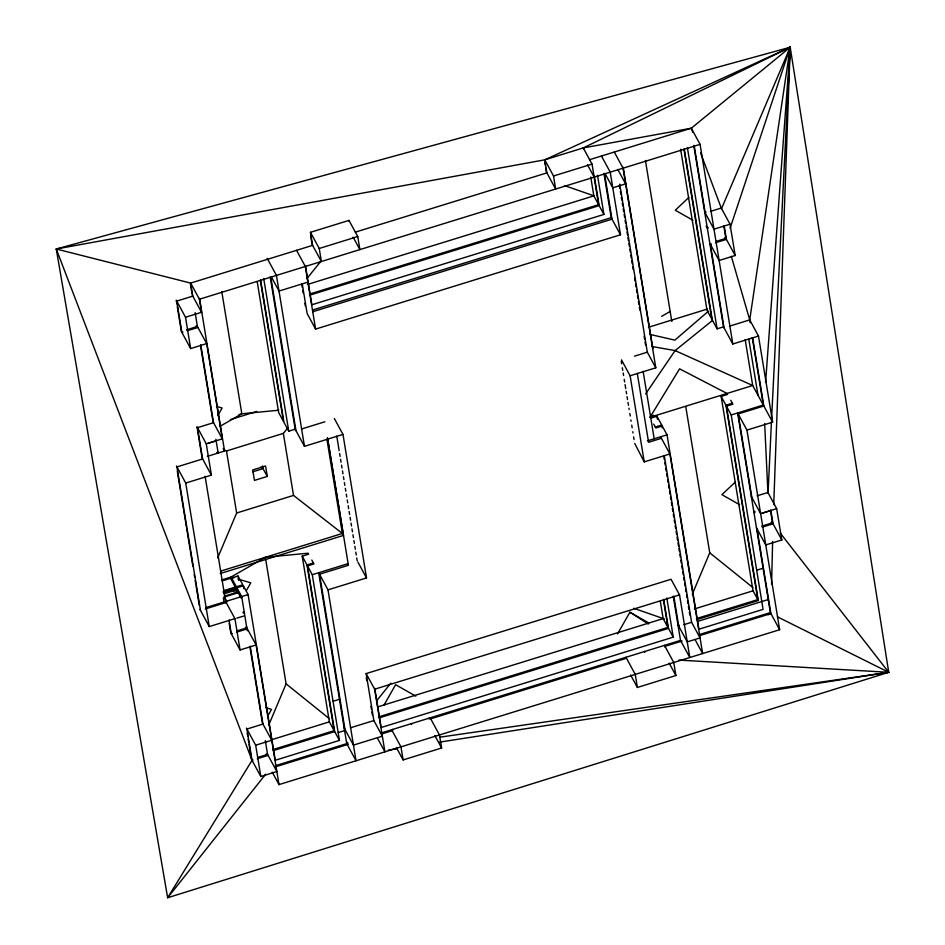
<?xml version="1.0" encoding="UTF-8"?>
<svg xmlns="http://www.w3.org/2000/svg" width="945" height="945" viewBox="0 0 945 945"><rect width="100%" height="100%" fill="white"/><g stroke="black" fill="none" stroke-linecap="round" stroke-linejoin="round"><path stroke-width="1.42" d="M771.604 584.14L772.62 541.461M773.731 504.618L790.209 47.25L56.275 249.007L167.643 897.75L888.725 672.308L790.209 47.25L544.757 159.835L56.275 249.007L252.043 760.359L260.82 776.518L276.861 771.545L267.565 754.429L265.309 740.632M768.049 493.361L771.451 421.718M771.592 418.777L790.209 47.25L583.266 147.928L544.757 159.835L546.895 172.888L355.308 232.151M765.568 382.489L790.209 47.25L691.315 128.213L589.42 159.729M750.188 322.765L749.728 319.894L790.209 47.25L721.413 208.928M730.107 228.229L790.209 47.25M268.663 725.252L286.099 683.861L265.592 558.755M692.307 594.204L709.742 552.813L685.751 406.515M217.693 557.869L236.652 513.005L226.481 450.978L223.87 449.631M217.74 415.646L222.11 407.98L216.488 406.326M246.409 590.471L250.779 582.817L238.116 579.096M267.896 715.767L271.534 709.376L265.899 707.722M383.977 705.124L395.624 684.7L415.788 696.158M617.534 633.918L629.913 612.23L648.813 622.968M272.254 772.171L278.999 784.598L779.66 629.724L770.364 612.596L737.632 412.977L746.94 430.105L772.608 422.155L752.704 385.513L650.006 417.277L679.573 368.845L727.036 393.451L727.567 394.431L721.141 396.416L753.023 590.814L757.795 599.602L696.394 618.597M250.189 646.156L262.958 724.083L246.917 729.056L252.043 760.359L167.643 897.75L265.651 774.215M645.624 393.923L675.108 350.595L712.518 320.426M306.771 278.74L320.603 261.588M376.996 700.328L390.828 683.188M226.481 450.978L283.346 433.389L288.024 427.672M688.87 197.434L675.285 210.227L692.921 220.256M735.505 481.867L721.921 494.66L739.557 504.689M708.573 311.082L674.872 340.141L649.817 334.376M219.783 426.455L241.814 413.78L278.74 410.236M661.595 316.374L670.159 311.437M650.006 417.277L653.68 415.162M768.202 614.77L770.896 613.577L756.992 528.763M56.275 249.007L190.654 283.087L312.606 245.357L310.468 232.316L348.988 220.398L357.753 236.545L359.891 249.598L353.146 237.171M310.468 232.316L319.245 248.464L357.753 236.545M544.757 159.835L553.522 175.994L592.031 164.076L594.181 177.128L587.436 164.702M182.952 332.073L181.877 332.404L176.75 301.089L192.792 296.128L190.654 283.087L199.419 299.234L700.08 144.361L732.812 343.992L758.492 336.042L772.608 422.155M176.219 300.12L185.515 317.248L201.557 312.275L199.419 299.234M307.905 282.13L279.011 291.06L271.191 276.649M307.409 284.48L593.85 195.875L598.622 204.663L309.369 294.143M197.257 325.6L196.182 325.93L196.324 326.805M186.59 329.805L197.399 326.474L206.695 343.59L222.311 438.846L206.27 443.807L196.962 426.679M187.122 330.785L197.93 327.442M309.901 295.112L599.142 205.644L603.914 214.432L311.862 304.774L305.448 265.628M312.984 309.901L611.191 217.657L620.487 234.785L315.595 329.096L307.125 313.48L302.223 283.594M179.089 317.65L181.345 331.435L190.654 348.563L206.695 343.59M312.736 311.744L612.006 219.169L604.54 173.62M705.761 211.715L704.686 212.046L713.995 229.174L730.036 224.201L735.175 255.516L719.121 260.489L709.825 243.361M704.828 212.909L705.903 212.578M710.463 211.397L721.271 208.054L730.036 224.201M708.396 227.804L707.332 228.135L706.187 226.02M725.725 237.526L724.661 237.857L724.803 238.731M716.464 241.306L725.878 238.388L735.175 255.516M711.42 243.999L710.356 244.33L724.047 327.832M715.601 242.711L726.398 239.368L724.142 225.583M239.026 414.642L241.814 413.78L221.78 291.58M230.438 419.58L256.721 411.453M208.124 443.335L215.082 441.185M218 452.159L216.937 452.49L217.078 453.364M207.345 456.376L224.567 451.048L199.549 298.419M260.631 279.956L283.984 422.403L288.757 431.192L295.171 429.207L304.467 446.323L342.988 434.416L366.518 577.938L327.998 589.845L318.701 572.729L346.732 743.644L356.029 760.772L327.998 589.845M301.49 429.006L324.879 421.777M648.494 327.265L707.309 309.074M176.431 465.932L185.728 483.06L211.397 475.122L206.27 443.807M252.764 471.803L263.041 468.625L267.281 476.434L254.441 480.403L252.728 469.96L265.569 465.991L267.281 476.434M684.263 148.861L712.329 320.06L717.101 328.848L723.516 326.864L732.812 343.992M729.457 326.167L749.728 319.894L758.492 336.042M634.473 356.17L647.313 352.19L655.795 367.818L630.114 375.756L621.479 359.856M236.652 513.005L293.517 495.416L342.373 533.476L343.437 535.437L220.268 573.532M650.538 418.257L656.964 416.272L661.724 425.049L662.209 427.955M655.31 427.034L661.724 425.049M721.141 396.416L725.914 405.192L732.34 403.208M696.926 619.577L758.327 600.583L726.445 406.173L732.871 404.188L730.745 400.278M220.587 571.146L342.373 533.476L326.923 439.248M647.408 440.89L667.028 434.818L698.91 629.216L763.087 609.371L731.217 414.961L726.445 406.173M731.217 414.961L763.312 405.027L752.255 337.578M661.429 438.303L648.589 442.284L637.296 373.393M221.721 579.923L231.076 577.029L265.356 557.302L308.105 553.203L308.637 554.172L302.211 556.156L329.38 721.862L334.152 730.65L272.762 749.645M222.193 580.915L238.034 576.013L242.794 584.801L236.38 586.786L236.522 587.66L235.447 587.991L238.105 592.869L235.659 587.766L223.15 591.641M224.189 590.566L235.305 587.117L235.919 590.861M302.211 556.156L306.983 564.945L313.409 562.96M224.331 591.428L231.277 589.278M311.815 560.031L313.929 563.941L307.515 565.925L312.287 574.714L339.456 740.407L275.267 760.264L248.098 594.57L243.326 585.782L236.911 587.766L237.053 588.629M634.721 443.441L644.23 461.869L669.91 453.931L702.643 653.55L695.225 639.883M223.292 592.515L236.876 588.31M224 593.814L236.51 589.94L236.959 592.68M224.048 596.307L237.963 591.995M224.993 597.594L223.386 598.09L224.024 602.012M206.152 607.541L248.098 594.57M312.287 574.714L347.595 563.787M241.825 597.417L240.751 597.748L238.317 592.657L224.402 596.957L226.705 601.185L226.847 602.048L225.772 602.378L205.112 476.339M205.301 608.946L226.162 602.485L226.304 603.359M244.176 611.769L243.101 612.1L243.243 612.974L244.318 612.643M199.962 609.454L209.258 626.582L234.927 618.644L240.065 649.959L256.119 644.986L278.999 784.598M236.793 618.172L243.751 616.022M246.669 626.996L245.605 627.326L245.747 628.201M237.396 630.776L246.81 627.87L256.119 644.986M229.033 620.014L231.301 633.8L232.364 633.469M236.534 632.181L247.342 628.838M757.099 495.83L767.907 492.487L764.67 423.596M753.826 511.706L754.89 511.375M753.968 512.568L755.031 512.237M756.461 527.794L765.757 544.922L781.81 539.949L776.672 508.646L760.63 513.607L751.322 496.479M762.485 513.135L769.443 510.985M772.36 521.959L771.297 522.29L771.439 523.164M761.705 526.176L772.514 522.833L781.81 539.949M762.237 527.145L773.034 523.802L770.777 510.016M344.157 727.993L353.465 745.109L382.347 736.179L373.866 720.562L366.164 673.584L671.056 579.273L679.538 594.901L689.803 657.519L680.506 640.403L673.265 596.271M333.042 701.273L339.456 699.288M756.673 570.225L763.087 568.24M366.164 673.584L374.645 689.212L679.538 594.901M272.172 739.557L329.38 721.862M378.13 706.789L663.154 618.621L667.926 627.397L378.685 716.877M694.41 608.946L753.023 590.814M246.385 728.075L255.682 745.203L271.735 740.242L262.426 723.114L249.893 646.628M273.282 750.614L334.684 731.631L339.456 740.407M379.217 717.846L668.458 628.378L673.23 637.166L381.178 727.508L374.763 688.362M678.085 625.614L679.148 625.283M267.423 753.555L266.348 753.886L266.49 754.76M350.477 727.792L373.866 720.562M683.885 624.657L691.598 622.282L700.068 637.899L687.239 641.868L677.931 624.739M258.15 757.335L267.565 754.429M338.168 732.588L344.594 730.603M697.623 621.397L768.226 599.555M252.043 760.359L253.118 760.028M257.288 758.74L268.096 755.398M346.591 742.77L347.654 742.439M275.302 765.733L347.795 743.313M380.965 733.06L680.506 640.403M698.946 634.697L770.364 612.596M275.834 766.714L348.327 744.294M381.496 734.029L392.187 730.721M430.707 718.814L626.476 658.252M682.101 641.041L664.985 646.333L665.126 647.207M699.477 635.666L770.896 613.577M396.357 747.495L403.102 759.922L441.61 748.003L439.472 734.962L430.176 717.834L430.318 718.708M630.634 675.025L637.379 687.452L675.899 675.533L673.761 662.492L664.453 645.364L664.595 646.226M583.408 148.79L583.266 147.928L691.315 128.213L700.08 144.361M388.383 750.082L397.136 748.723M439.449 742.144L888.725 672.308L780.263 533.086M439.543 737.23L888.725 672.308L777.44 616.837M678.864 660.071L888.725 672.308M652.026 346.508L675.108 350.595L752.704 385.513L745.18 339.586M233.899 577.856L231.076 577.029L241.684 596.555L247.283 630.752M564.46 185.563L593.637 195.721M633.764 608.297L664.347 618.94M629.913 612.23L648.388 624.007M260.82 467.078L263.041 468.625L262.604 466.015M709.742 552.813L752.941 587.589M286.099 683.861L329.309 718.637M614.285 152.039L623.062 168.186L655.795 367.818M617.794 169.427L625.625 183.85L612.785 187.819L604.965 173.396M601.457 156.008L610.222 172.155L620.487 234.785M583.266 147.928L592.031 164.076M767.907 492.487L776.672 508.646M667.028 434.818L662.256 426.03L655.842 428.014L653.716 424.116M660.614 436.803L669.91 453.931M669.154 663.106L675.899 675.533M296.565 250.319L305.329 266.466L315.595 329.096M267.151 258.28L276.448 275.408L304.467 446.323M334.353 418.517L342.988 434.416M357.883 562.039L366.518 577.938M434.865 735.588L441.61 748.003M192.26 295.159L201.557 312.275M391.655 729.741L400.963 746.869L403.102 759.922M213.015 421.718L222.311 438.846M223.209 448.532L224.567 451.048M377.492 738.175L384.91 751.842L374.645 689.212M211.397 475.122L202.1 457.994L199.844 444.209M230.545 578.328L235.305 587.117M225.631 601.516L234.927 618.644M231.301 633.8L240.065 649.959M691.315 128.213L692.862 132.347M700.611 152.995L721.271 208.054M731.312 256.319L749.728 319.894M752.775 338.558L763.843 406.007L738.163 413.945L751.854 497.46M748.83 339.302L758.008 395.27M723.846 226.044L725.878 238.388M770.482 510.477L772.514 522.833M746.94 430.105L779.66 629.724M694.15 145.459L705.218 213.015M693.854 145.92L723.516 326.864M687.369 147.503L717.101 328.848M683.967 149.345L711.798 319.079L707.025 310.303L680.624 149.263M725.914 405.192L757.795 599.602M645.423 160.532L671.812 321.489M623.18 167.348L652.912 348.705M619.755 184.157L647.313 352.19M664.276 455.691L691.598 622.282M619.412 185.551L619.896 188.445M620.369 191.339L620.841 194.245M621.314 197.139L621.786 200.033M622.271 202.939L622.743 205.833M623.216 208.727L623.688 211.621M624.161 214.527L624.645 217.421M625.117 220.315L625.59 223.209M626.062 226.115L626.547 229.009M627.019 231.903L627.492 234.797M627.964 237.703L628.437 240.597M628.921 243.491L629.394 246.385M629.866 249.291L630.339 252.185M630.811 255.079L631.295 257.973M631.768 260.879L632.24 263.773M632.713 266.667L633.185 269.573M634.615 278.255L635.087 281.161M635.572 284.055L636.044 286.949M636.517 289.843L636.989 292.749M637.462 295.643L637.946 298.537M638.418 301.431L638.891 304.337M639.363 307.231L639.836 310.125M644.112 336.207L644.596 339.101M645.069 341.995L645.541 344.89M663.886 456.801L664.359 459.66M664.831 462.518L665.292 465.377M665.764 468.236L666.237 471.094M666.697 473.953L667.17 476.812M667.643 479.67L668.103 482.529M668.576 485.387L669.048 488.246M669.509 491.105L669.981 493.963M670.454 496.822L670.926 499.704M671.399 502.586L671.871 505.469M672.344 508.351L672.816 511.233M673.289 514.115L673.761 516.998M674.234 519.88L674.706 522.762M675.179 525.644L675.651 528.527M676.124 531.409L676.596 534.291M677.069 537.173L677.541 540.056M678.014 542.938L678.486 545.82M678.959 548.702L679.431 551.585M679.904 554.467L680.376 557.349M680.849 560.231L681.321 563.114M681.794 565.996L682.266 568.878M682.739 571.76L683.211 574.643M683.684 577.537L684.156 580.419M684.629 583.301L685.101 586.183M685.574 589.066L686.046 591.948M686.519 594.83L686.991 597.712M687.464 600.595L687.936 603.477M688.409 606.359L688.881 609.241M689.354 612.124L689.826 615.006M656.964 416.272L657.436 419.167M643.132 371.326L654.188 438.787M673.856 596.354L678.758 626.251M603.961 173.537L611.191 217.657M597.5 175.286L603.914 214.432M666.816 598.02L673.23 637.166M630.114 375.756L644.23 461.869M594.393 176.644L599.142 205.644M663.709 599.39L668.458 628.378M593.862 175.675L598.622 204.663M663.414 599.862L667.926 627.397M621.243 361.238L621.668 363.849M622.318 367.759L622.743 370.369M623.168 372.968L623.594 375.543M624.22 379.406L624.645 381.981M625.07 384.603L625.732 388.572M626.157 391.218L626.594 393.852M627.043 396.616L627.515 399.511M628 402.416L628.472 405.31M628.945 408.205L629.157 409.516M629.807 413.426L630.232 416.036M630.87 419.958L631.083 421.257M631.732 425.167L632.158 427.778M632.796 431.7L633.008 432.999M633.658 436.909L634.083 439.519M590.755 177.034L593.85 195.875M660.307 601.221L663.154 618.621M644.667 651.483L644.809 652.357M553.522 175.994L555.66 189.035L546.364 171.907L545.761 168.21M637.379 687.452L635.241 674.399L625.944 657.271L626.086 658.145M544.828 162.564L545.3 165.387M348.988 220.398L349.13 221.272M429.101 718.165L429.243 719.039M411.453 723.622L411.595 724.496M319.245 248.464L321.383 261.505L312.074 244.377L310.551 235.033M392.73 729.41L392.872 730.284M336.774 436.129L339.149 450.635M339.633 453.529L340.106 456.435M340.578 459.329L341.05 462.235M341.535 465.129L342.007 468.023M342.48 470.929L342.952 473.823M343.437 476.729L343.909 479.623M344.382 482.529L344.854 485.423M345.327 488.329L345.811 491.223M346.283 494.129L346.756 497.023M347.228 499.917L347.713 502.823M348.185 505.717L348.658 508.623M349.13 511.517L349.615 514.423M350.087 517.317L350.56 520.222M351.032 523.117L351.516 526.022M351.989 528.916L352.461 531.811M352.934 534.716L353.418 537.611M353.891 540.516L354.363 543.41M354.836 546.316L355.32 549.21M355.792 552.116L356.265 555.01M356.737 557.916L357.222 560.81M327.49 437.724L348.41 565.299L319.528 574.229L344.984 729.493M327.513 438.303L343.437 535.437M301.833 284.693L302.294 287.54M302.766 290.387L303.227 293.233M304.881 303.274L305.353 306.18M366.282 677.778L366.743 680.624M370.948 706.246L371.409 709.093M371.881 711.939L372.342 714.786M270.766 276.897L295.986 430.707M270.187 276.838L295.171 429.207M263.726 278.562L288.757 431.192M307.515 565.925L334.684 731.631M260.336 280.429L283.453 421.423L278.68 412.634L257.229 281.823M306.983 564.945L334.152 730.65M283.346 433.389L293.517 495.416M243.326 585.782L243.81 588.688M200.765 344.76L213.546 422.687L197.493 427.66L202.632 458.963L176.951 466.913L200.494 610.435M190.358 283.559L192.024 293.706M195.142 312.677L197.399 326.474M200.706 346.673L212.779 420.277M215.885 439.236L218.153 453.033M238.034 576.013L238.742 580.372M235.659 587.766L236.274 591.511M231.608 577.997L231.749 578.872M233.403 588.924L233.864 591.794M185.515 317.248L190.654 348.563M255.682 745.203L260.82 776.518M176.361 300.983L176.833 303.853M177.306 306.723L178.853 316.209M197.115 427.553L199.608 442.768M229.21 623.346L230.769 632.831M247.236 733.249L247.708 736.12M248.169 738.99L248.641 741.86M249.019 744.164L251.524 759.39M185.728 483.06L209.258 626.582M177.306 471.271L182.609 503.65M182.846 505.079L183.484 508.989M183.72 510.418L186.484 527.263M186.697 528.562L190.122 549.435M190.335 550.746L192.898 566.398M194.245 574.584L194.705 577.43M195.178 580.277L195.875 584.542M196.111 585.971L196.749 589.881M196.985 591.31L199.312 605.544"/></g></svg>
